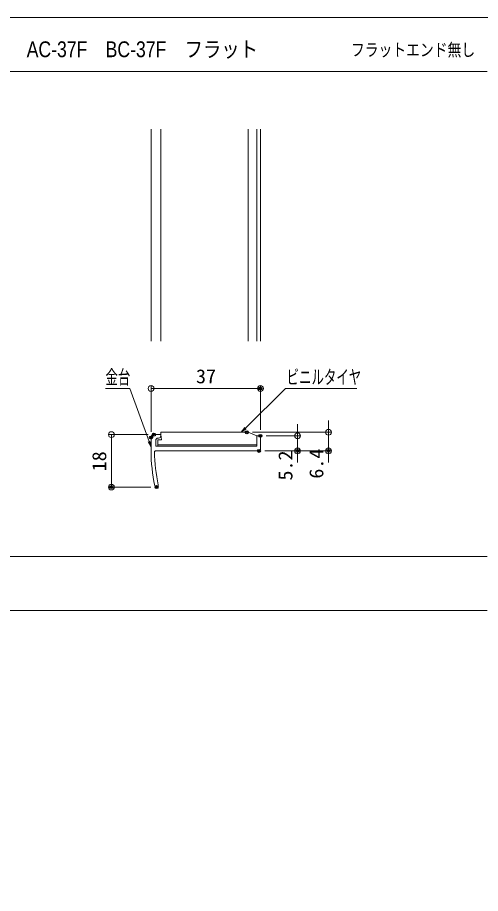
# Model space of a CAD drawing. Units: millimetres, scale not verified. Extents: x -400 to 400, y -277 to 277.
# Drawn here: x 97 to 255.7, y -23.6 to 277 of the extents above; entities that cross this region are included whole.
import ezdxf
from ezdxf.enums import TextEntityAlignment as Align

# ---------------------------------------------------------------- set-up
doc = ezdxf.new("R2010")
doc.units = ezdxf.units.MM
doc.header["$LTSCALE"] = 2
doc.header["$PDMODE"] = 32
doc.header["$PDSIZE"] = 1
doc.layers.add('0-0_moji', color=2, linetype='Continuous')
doc.layers.add('0-5_Defpoints', color=7, linetype='Continuous')
for name, color, linetype, lineweight in [('0-1_zumenwaku', 6, 'Continuous', 9), ('0-2_1', 3, 'Continuous', 9), ('0-3_2', 4, 'Continuous', 9), ('0-4_0', 1, 'Continuous', 9), ('0-9_6文字', 2, 'Continuous', 9)]:
    doc.layers.add(name, color=color, linetype=linetype, lineweight=lineweight)
doc.styles.add('ＭＳ ゴシック', font='')
doc.styles.add('ＭＳ Ｐゴシック', font='')
doc.styles.get('ＭＳ ゴシック').set_extended_font_data('MS Gothic')
doc.styles.get('ＭＳ Ｐゴシック').set_extended_font_data('MS PGothic')

# ---------------------------------------------------------------- blocks, each defined once
blk = doc.blocks.new('_Origin')
at = {"layer": '0-4_0'}
blk.add_line((0, 0), (-2, 0), dxfattribs=at)
blk.add_circle((0, 0), 1, dxfattribs=at)
blk = doc.blocks.new('MLeader1')
at = {"layer": '0-9_6文字', "color": 1}
blk.add_line((189.556, 149.704), (213.29, 149.704), dxfattribs=at)
at = {"layer": '0-9_6文字'}
blk.add_line((175.358, 135.824), (173.705, 134.65), dxfattribs=at)
at = {"layer": '0-9_6文字', "color": 1}
blk.add_lwpolyline([(175.123, 136.06), (188.836, 149.704), (189.556, 149.704)], dxfattribs=at)
at = {"layer": '0-9_6文字'}
blk.add_lwpolyline([(174.888, 136.297), (173.705, 134.65), (175.123, 136.06)], dxfattribs=at)
at = {"layer": '0-9_6文字', "style": 'ＭＳ ゴシック', "width": 0.65}
blk.add_text('ビニルタイヤ', height=4.809, dxfattribs=at).set_placement((189.257, 149.761), align=Align.BOTTOM_LEFT)
blk = doc.blocks.new('MLeader2')
at = {"layer": '0-9_6文字', "color": 1}
blk.add_line((134.795, 149.704), (127.148, 149.704), dxfattribs=at)
at = {"layer": '0-9_6文字'}
blk.add_line((142.407, 131.578), (142.772, 129.584), dxfattribs=at)
at = {"layer": '0-9_6文字', "color": 1}
blk.add_lwpolyline([(142.093, 131.465), (135.515, 149.704), (134.795, 149.704)], dxfattribs=at)
at = {"layer": '0-9_6文字'}
blk.add_lwpolyline([(141.78, 131.352), (142.772, 129.584), (142.093, 131.465)], dxfattribs=at)
at = {"layer": '0-9_6文字', "style": 'ＭＳ ゴシック', "width": 0.65}
blk.add_text('金台', height=4.809, dxfattribs=at).set_placement((127.148, 149.753), align=Align.BOTTOM_LEFT)

msp = doc.modelspace()

# ---------------------------------------------------------------- linework, layer by layer
at = {"layer": '0-1_zumenwaku'}
for p, q in [((-399.571, 258.498), (258.029, 258.498)), ((258.029, 92.021), (-399.971, 92.021)), ((-399.571, 73.498), (258.029, 73.498))]:
    msp.add_line(p, q, dxfattribs=at)
msp.add_lwpolyline([(-399.971, -276.979), (400.029, -276.979), (400.029, 277.021), (-399.971, 277.021)], close=True, dxfattribs=at)
at = {"layer": '0-2_1'}
for p, q in [((142.772, 238.668), (142.772, 165.985)), ((146.072, 165.985), (146.072, 238.668)), ((179.072, 238.668), (179.072, 165.985)), ((180.272, 165.985), (180.272, 238.668)), ((142.772, 132.85), (142.772, 128.25)), ((145.122, 132.65), (145.322, 132.65)), ((144.273, 128.25), (179.772, 128.25))]:
    msp.add_line(p, q, dxfattribs=at)
for points in [[(146.072, 133.4), (146.072, 133.85), (143.772, 133.85)], [(180.272, 128.75), (180.272, 133.45), (179.072, 133.45), (179.072, 130.05)], [(179.072, 129.85), (144.372, 129.85), (144.372, 131.9)]]:
    msp.add_lwpolyline(points, dxfattribs=at)
for centre, radius, start, end in [((143.772, 132.85), 1, 90, 180), ((145.122, 131.9), 0.75, 90, 180), ((145.322, 133.4), 0.75, 270, 0), ((197.772, 128.25), 55, 180, 192.5277), ((144.273, 127.95), 0.3, 90, 180.32128), ((197.772, 128.25), 53.8, 180.32128, 192.5277), ((179.772, 128.75), 0.5, 270, 0), ((144.667, 116.45), 0.6, 192.5277, 12.52771)]:
    msp.add_arc(centre, radius, start, end, dxfattribs=at)
at = {"layer": '0-3_2'}
for p, q in [((176.072, 238.668), (176.072, 165.985)), ((145.072, 130.35), (179.072, 130.35))]:
    msp.add_line(p, q, dxfattribs=at)
for points in [[(176.072, 134.65), (146.072, 134.65), (146.072, 133.85), (146.389, 132.05), (145.072, 132.05), (145.072, 129.85)], [(179.072, 129.85), (179.072, 133.45), (176.072, 134.65)]]:
    msp.add_lwpolyline(points, dxfattribs=at)
at = {"layer": '0-4_0'}
for p, q in [((142.772, 134.85), (142.772, 150.704)), ((180.272, 135.45), (180.272, 150.704)), ((144.772, 149.704), (178.272, 149.704)), ((203.618, 136.65), (203.618, 138.65)), ((193.017, 135.45), (193.017, 137.45)), ((141.772, 133.85), (128.169, 133.85)), ((177.572, 134.65), (204.618, 134.65)), ((182.272, 133.45), (194.017, 133.45)), ((193.017, 133.45), (193.017, 128.25)), ((203.618, 134.65), (203.618, 128.25)), ((129.169, 131.85), (129.169, 117.85)), ((181.772, 128.25), (204.618, 128.25)), ((181.772, 128.25), (194.017, 128.25)), ((193.017, 126.25), (193.017, 124.25)), ((203.618, 126.25), (203.618, 124.25)), ((142.667, 115.85), (128.169, 115.85))]:
    msp.add_line(p, q, dxfattribs=at)
at = {"layer": '0-5_Defpoints'}
for p in [(180.272, 149.704), (142.772, 132.85), (143.772, 133.85), (175.572, 134.65), (180.272, 133.45), (180.272, 133.45), (179.772, 128.25), (193.017, 128.25), (203.618, 128.25), (129.169, 115.85), (144.667, 115.85)]:
    msp.add_point(p, dxfattribs=at)

# ---------------------------------------------------------------- block references
at = {"layer": '0-4_0'}
for p, rotation in [((142.772, 149.704), 180), ((193.017, 133.45), 270), ((203.618, 134.65), 270), ((129.169, 133.85), 90), ((193.017, 128.25), 90), ((203.618, 128.25), 90), ((129.169, 115.85), 270)]:
    msp.add_blockref('_Origin', p, dxfattribs=dict(at, rotation=rotation))
msp.add_blockref('_Origin', (180.272, 149.704), dxfattribs=at)
at = {"layer": '0-9_6文字'}
for name in ['MLeader2', 'MLeader1']:
    msp.add_blockref(name, (0, 0), dxfattribs=at)

# ---------------------------------------------------------------- texts
at = {"layer": '0-0_moji', "style": 'ＭＳ Ｐゴシック'}
for s, height, width, p in [('AC-37F\u3000BC-37F\u3000フラット', 5.425, 0.85, (100.134, 261.782)), ('フラットエンド無し', 4.338, 0.8, (211.304, 262.467))]:
    msp.add_text(s, height=height, dxfattribs=dict(at, width=width)).set_placement(p, align=Align.BOTTOM_LEFT)
at = {"layer": '0-4_0', "color": 2, "style": 'ＭＳ ゴシック', "width": 1.05}
msp.add_text('37', height=4.809, dxfattribs=at).set_placement((158.189, 150.029), align=Align.BOTTOM_LEFT)
for s, p in [('18', (128.844, 121.266)), ('5.2', (192.692, 118.102)), ('6.4', (203.293, 118.75))]:
    msp.add_text(s, height=4.809, rotation=90, dxfattribs=at).set_placement(p, align=Align.BOTTOM_LEFT)

doc.saveas('drawing.dxf')
